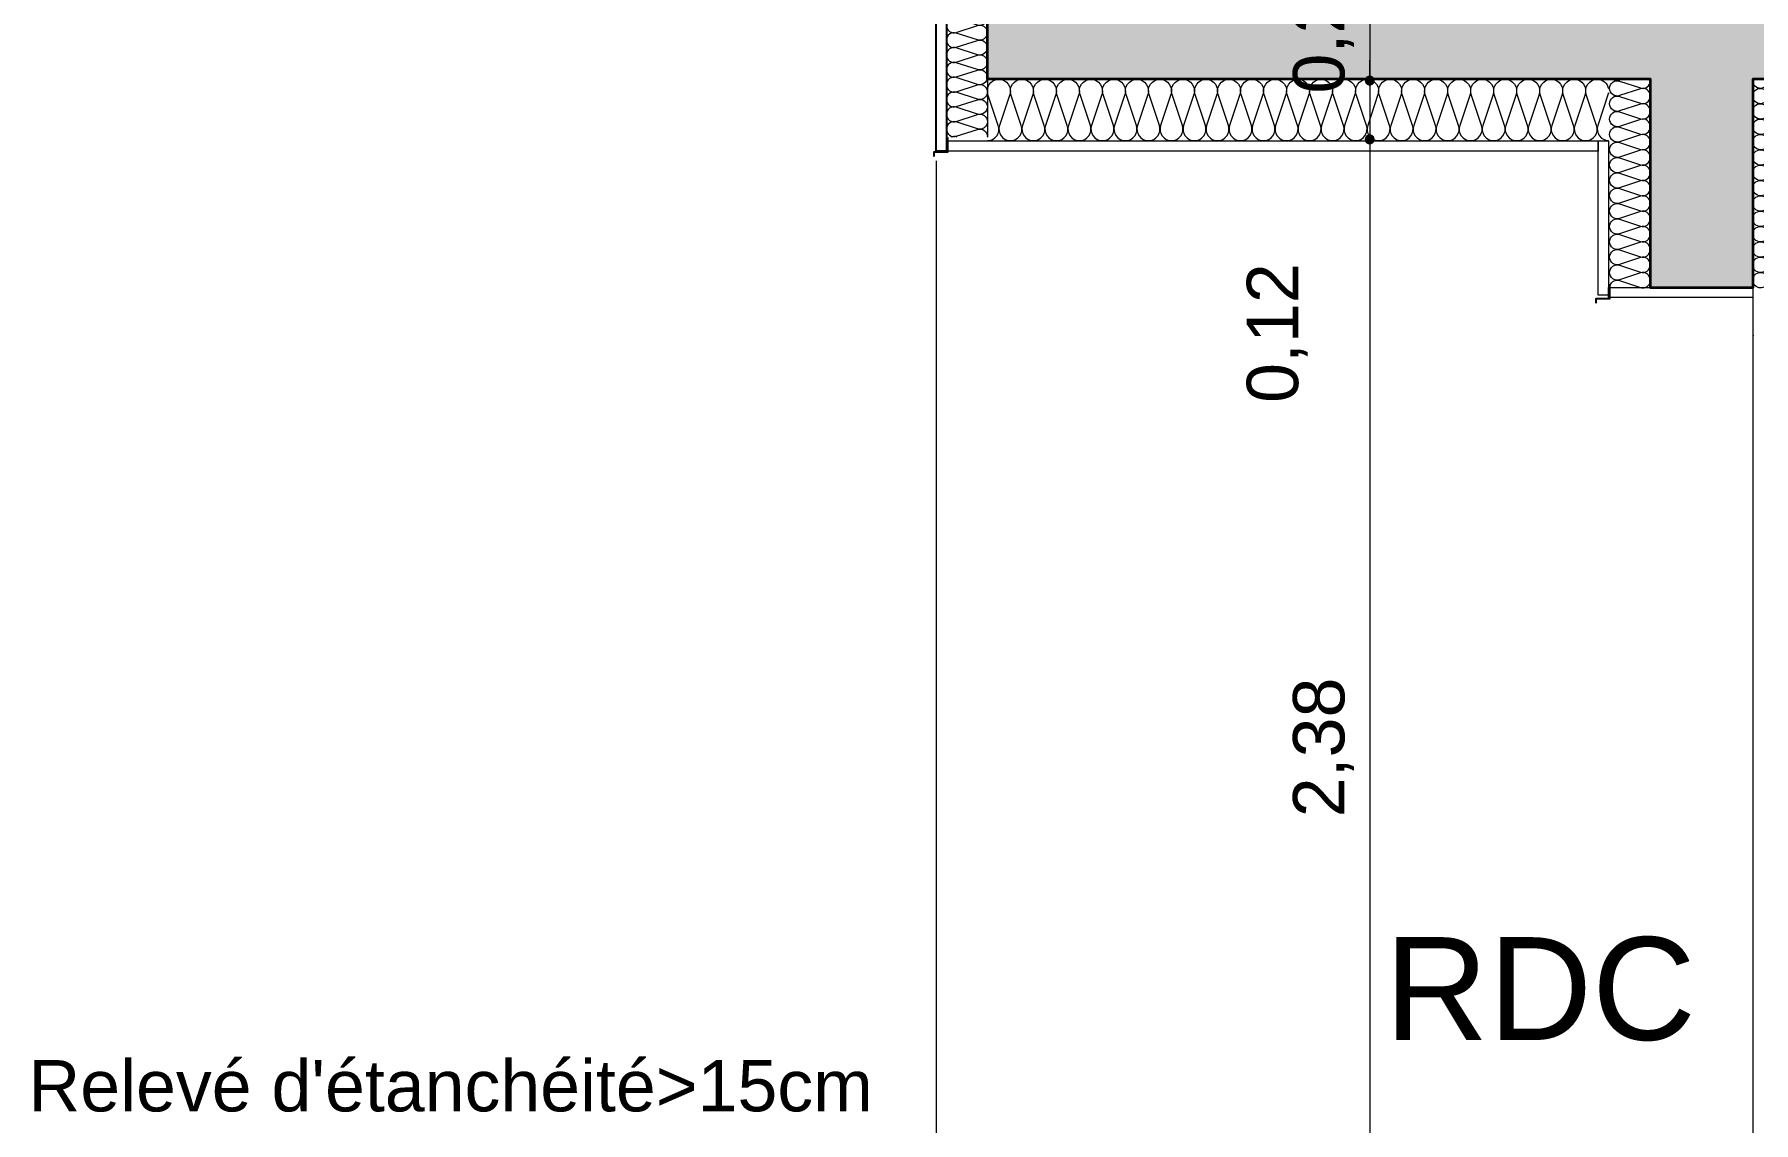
# Model space of a CAD drawing. Header units: metres. Extents: x 1838950 to 1842843, y 5171318 to 5174224.
# Drawn here: x 1841200.432 to 1841203.794, y 5171397.472 to 5171399.6 of the extents above; entities that cross this region are included whole.
import ezdxf

# ---------------------------------------------------------------- set-up
doc = ezdxf.new("R2010")
doc.units = ezdxf.units.M
doc.header["$LTSCALE"] = 0.0254
doc.header["$PDMODE"] = 1
doc.header["$PDSIZE"] = -2
doc.layers.get('0').update_dxf_attribs({"lineweight": 18})
doc.layers.get('DEFPOINTS').update_dxf_attribs({"lineweight": 18})
doc.layers.add('00 CHAZAL Coupe A.5', color=7, linetype='Continuous', lineweight=18)
doc.layers.add('00 CHAZAL INVISIBLE ARCHI', color=7, linetype='Continuous', lineweight=5)
doc.styles.add('Arial', font='arial.ttf')
doc.dimstyles.new('IS', dxfattribs={"dimtxt": 302.065972, "dimasz": 9.92187e-05, "dimexe": 2e-07, "dimexo": 1e-06, "dimgap": 3e-07, "dimtad": 1, "dimzin": 3, "dimtxsty": 'Arial', "dimblk": 'DOT', "dimblk1": 'DOT', "dimblk2": 'DOT', "dimcen": 0, "dimdle": 1e-06, "dimazin": 0, "dimtfac": 1, "dimtix": 1, "dimtmove": 0, "dimatfit": 0, "dimldrblk": 'DOT', "dimfxl": 1e-06, "dimfxlon": 1, "dimfrac": 2, "dimtolj": 1, "dimtzin": 3, "dimarcsym": 0})

# ---------------------------------------------------------------- blocks, each defined once
blk = doc.blocks.new('Groupe-1785-1')
at = {"layer": '00 CHAZAL Coupe A.5', "color": 7, "linetype": 'Continuous', "lineweight": 13}
for p, q in [((1841202.2153, 5171400.749), (1841202.2153, 5171399.399)), ((1841202.2953, 5171400.749), (1841202.2953, 5171399.399))]:
    blk.add_line(p, q, dxfattribs=at)
at = {"layer": '00 CHAZAL Coupe A.5', "color": 7, "linetype": 'Continuous', "lineweight": 13, "flags": 128}
for points in [[(1841202.2153, 5171400.749, 0.508473), (1841202.2344, 5171400.735), (1841202.2756, 5171400.7482), (1841202.2756, 5171400.7482, -0.07786), (1841202.2802, 5171400.749), (1841202.2803, 5171400.749)], [(1841202.2803, 5171400.749), (1841202.2808, 5171400.749, -0.414214), (1841202.2953, 5171400.7345, -0.508473), (1841202.2762, 5171400.7205), (1841202.2344, 5171400.7339, 0.508473), (1841202.2153, 5171400.72, 0.508473), (1841202.2344, 5171400.706), (1841202.2762, 5171400.7194, -0.508473), (1841202.2953, 5171400.7055, -0.508473), (1841202.2762, 5171400.6915), (1841202.2344, 5171400.7049, 0.508473), (1841202.2153, 5171400.691, 0.508473), (1841202.2344, 5171400.677), (1841202.2762, 5171400.6904, -0.508473), (1841202.2953, 5171400.6765, -0.508473), (1841202.2762, 5171400.6625), (1841202.2344, 5171400.6759, 0.508473), (1841202.2153, 5171400.6619, 0.508473), (1841202.2344, 5171400.648), (1841202.2762, 5171400.6614, -0.508473), (1841202.2953, 5171400.6474, -0.508473), (1841202.2762, 5171400.6335), (1841202.2344, 5171400.6469, 0.508473), (1841202.2153, 5171400.6329, 0.508473), (1841202.2344, 5171400.619), (1841202.2762, 5171400.6324, -0.508473), (1841202.2953, 5171400.6184, -0.508473), (1841202.2762, 5171400.6045), (1841202.2344, 5171400.6179, 0.508473), (1841202.2153, 5171400.6039, 0.508473), (1841202.2344, 5171400.59), (1841202.2762, 5171400.6034, -0.508473), (1841202.2953, 5171400.5894, -0.508473), (1841202.2762, 5171400.5755), (1841202.2344, 5171400.5889, 0.508473), (1841202.2153, 5171400.5749, 0.508473), (1841202.2344, 5171400.561), (1841202.2762, 5171400.5744, -0.508473), (1841202.2953, 5171400.5604, -0.508473), (1841202.2762, 5171400.5465), (1841202.2344, 5171400.5599, 0.508473), (1841202.2153, 5171400.5459, 0.508473), (1841202.2344, 5171400.532), (1841202.2762, 5171400.5454, -0.508473), (1841202.2953, 5171400.5314, -0.508473), (1841202.2762, 5171400.5175), (1841202.2344, 5171400.5309, 0.508473), (1841202.2153, 5171400.5169, 0.508473), (1841202.2344, 5171400.503), (1841202.2762, 5171400.5164, -0.508473), (1841202.2953, 5171400.5024, -0.508473), (1841202.2762, 5171400.4885), (1841202.2344, 5171400.5019, 0.508473), (1841202.2153, 5171400.4879, 0.508473), (1841202.2344, 5171400.474), (1841202.2762, 5171400.4874, -0.508473), (1841202.2953, 5171400.4734, -0.508473), (1841202.2762, 5171400.4595), (1841202.2344, 5171400.4729, 0.508473), (1841202.2153, 5171400.4589, 0.508473), (1841202.2344, 5171400.445), (1841202.2762, 5171400.4584, -0.508473), (1841202.2953, 5171400.4444, -0.508473), (1841202.2762, 5171400.4305), (1841202.2344, 5171400.4439, 0.508473), (1841202.2153, 5171400.4299, 0.508473), (1841202.2344, 5171400.416), (1841202.2762, 5171400.4294, -0.508473), (1841202.2953, 5171400.4154, -0.508473), (1841202.2762, 5171400.4015), (1841202.2553, 5171400.4082)], [(1841202.2553, 5171400.4082), (1841202.2344, 5171400.4149, 0.508473), (1841202.2153, 5171400.4009, 0.508473), (1841202.2344, 5171400.387), (1841202.2762, 5171400.4004, -0.508473), (1841202.2953, 5171400.3864, -0.508473), (1841202.2762, 5171400.3725), (1841202.2344, 5171400.3859, 0.508473), (1841202.2153, 5171400.3719, 0.508473), (1841202.2344, 5171400.358), (1841202.2762, 5171400.3714, -0.508473), (1841202.2953, 5171400.3574, -0.508473), (1841202.2762, 5171400.3434), (1841202.2344, 5171400.3569, 0.508473), (1841202.2153, 5171400.3429, 0.508473), (1841202.2344, 5171400.3289), (1841202.2762, 5171400.3424, -0.508473), (1841202.2953, 5171400.3284, -0.508473), (1841202.2762, 5171400.3144), (1841202.2344, 5171400.3278, 0.508473), (1841202.2153, 5171400.3139, 0.508473), (1841202.2344, 5171400.2999), (1841202.2762, 5171400.3133, -0.508473), (1841202.2953, 5171400.2994, -0.508473), (1841202.2762, 5171400.2854), (1841202.2344, 5171400.2988, 0.508473), (1841202.2153, 5171400.2849, 0.508473), (1841202.2344, 5171400.2709), (1841202.2762, 5171400.2843, -0.508473), (1841202.2953, 5171400.2704, -0.508473), (1841202.2762, 5171400.2564), (1841202.2344, 5171400.2698, 0.508473), (1841202.2153, 5171400.2559, 0.508473), (1841202.2344, 5171400.2419), (1841202.2762, 5171400.2553, -0.508473), (1841202.2953, 5171400.2414, -0.508473), (1841202.2762, 5171400.2274), (1841202.2344, 5171400.2408, 0.508473), (1841202.2153, 5171400.2269, 0.508473), (1841202.2344, 5171400.2129), (1841202.2762, 5171400.2263, -0.508473), (1841202.2953, 5171400.2124, -0.508473), (1841202.2762, 5171400.1984), (1841202.2344, 5171400.2118, 0.508473), (1841202.2153, 5171400.1979, 0.508473), (1841202.2344, 5171400.1839), (1841202.2762, 5171400.1973, -0.508473), (1841202.2953, 5171400.1834, -0.508473), (1841202.2762, 5171400.1694), (1841202.2344, 5171400.1828, 0.508473), (1841202.2153, 5171400.1689, 0.508473), (1841202.2344, 5171400.1549), (1841202.2762, 5171400.1683, -0.508473), (1841202.2953, 5171400.1544, -0.508473), (1841202.2762, 5171400.1404), (1841202.2344, 5171400.1538, 0.508473), (1841202.2153, 5171400.1399, 0.508473), (1841202.2344, 5171400.1259), (1841202.2762, 5171400.1393, -0.508473), (1841202.2953, 5171400.1254, -0.508473), (1841202.2762, 5171400.1114), (1841202.2344, 5171400.1248, 0.508473), (1841202.2153, 5171400.1109, 0.508473), (1841202.2344, 5171400.0969), (1841202.2762, 5171400.1103, -0.508473), (1841202.2953, 5171400.0964, -0.508473), (1841202.2762, 5171400.0824), (1841202.2344, 5171400.0958, 0.508473), (1841202.2153, 5171400.0819, 0.508473), (1841202.2344, 5171400.0679), (1841202.2762, 5171400.0813, -0.508473), (1841202.2953, 5171400.0674)], [(1841202.2953, 5171400.0674, -0.508473), (1841202.2762, 5171400.0534), (1841202.2344, 5171400.0668, 0.508473), (1841202.2153, 5171400.0529, 0.508473), (1841202.2344, 5171400.0389), (1841202.2762, 5171400.0523, -0.508473), (1841202.2953, 5171400.0384, -0.508473), (1841202.2762, 5171400.0244), (1841202.2344, 5171400.0378, 0.508473), (1841202.2153, 5171400.0238, 0.508473), (1841202.2344, 5171400.0099), (1841202.2762, 5171400.0233, -0.508473), (1841202.2953, 5171400.0093, -0.508473), (1841202.2762, 5171399.9954), (1841202.2344, 5171400.0088, 0.508473), (1841202.2153, 5171399.9948, 0.508473), (1841202.2344, 5171399.9809), (1841202.2762, 5171399.9943, -0.508473), (1841202.2953, 5171399.9803, -0.508473), (1841202.2762, 5171399.9664), (1841202.2344, 5171399.9798, 0.508473), (1841202.2153, 5171399.9658, 0.508473), (1841202.2344, 5171399.9519), (1841202.2762, 5171399.9653, -0.508473), (1841202.2953, 5171399.9513, -0.508473), (1841202.2762, 5171399.9374), (1841202.2344, 5171399.9508, 0.508473), (1841202.2153, 5171399.9368, 0.508473), (1841202.2344, 5171399.9229), (1841202.2762, 5171399.9363, -0.508473), (1841202.2953, 5171399.9223, -0.508473), (1841202.2762, 5171399.9084), (1841202.2344, 5171399.9218, 0.508473), (1841202.2153, 5171399.9078, 0.508473), (1841202.2344, 5171399.8939), (1841202.2762, 5171399.9073, -0.508473), (1841202.2953, 5171399.8933, -0.508473), (1841202.2762, 5171399.8794), (1841202.2344, 5171399.8928, 0.508473), (1841202.2153, 5171399.8788, 0.508473), (1841202.2344, 5171399.8649), (1841202.2762, 5171399.8783, -0.508473), (1841202.2953, 5171399.8643, -0.508473), (1841202.2762, 5171399.8504), (1841202.2344, 5171399.8638, 0.508473), (1841202.2153, 5171399.8498, 0.508473), (1841202.2344, 5171399.8359), (1841202.2762, 5171399.8493, -0.508473), (1841202.2953, 5171399.8353, -0.508473), (1841202.2762, 5171399.8214), (1841202.2344, 5171399.8348, 0.508473), (1841202.2153, 5171399.8208, 0.508473), (1841202.2344, 5171399.8069), (1841202.2762, 5171399.8203, -0.508473), (1841202.2953, 5171399.8063, -0.508473), (1841202.2762, 5171399.7924), (1841202.2344, 5171399.8058, 0.508473), (1841202.2153, 5171399.7918, 0.508473), (1841202.2344, 5171399.7779), (1841202.2762, 5171399.7913, -0.508473), (1841202.2953, 5171399.7773, -0.508473), (1841202.2762, 5171399.7634), (1841202.2344, 5171399.7768, 0.508473), (1841202.2153, 5171399.7628, 0.508473), (1841202.2344, 5171399.7489), (1841202.2762, 5171399.7623, -0.508473), (1841202.2953, 5171399.7483, -0.508473), (1841202.2762, 5171399.7344), (1841202.2344, 5171399.7478, 0.508473), (1841202.2153, 5171399.7338, 0.508473), (1841202.2344, 5171399.7199), (1841202.2553, 5171399.7266)], [(1841202.2553, 5171399.7266), (1841202.2762, 5171399.7333, -0.508473), (1841202.2953, 5171399.7193, -0.508473), (1841202.2762, 5171399.7053), (1841202.2344, 5171399.7188, 0.508473), (1841202.2153, 5171399.7048, 0.508473), (1841202.2344, 5171399.6908), (1841202.2762, 5171399.7043, -0.508473), (1841202.2953, 5171399.6903, -0.508473), (1841202.2762, 5171399.6763), (1841202.2344, 5171399.6897, 0.508473), (1841202.2153, 5171399.6758, 0.508473), (1841202.2344, 5171399.6618), (1841202.2762, 5171399.6752, -0.508473), (1841202.2953, 5171399.6613, -0.508473), (1841202.2762, 5171399.6473), (1841202.2344, 5171399.6607, 0.508473), (1841202.2153, 5171399.6468, 0.508473), (1841202.2344, 5171399.6328), (1841202.2762, 5171399.6462, -0.508473), (1841202.2953, 5171399.6323, -0.508473), (1841202.2762, 5171399.6183), (1841202.2344, 5171399.6317, 0.508473), (1841202.2153, 5171399.6178, 0.508473), (1841202.2344, 5171399.6038), (1841202.2762, 5171399.6172, -0.508473), (1841202.2953, 5171399.6033, -0.508473), (1841202.2762, 5171399.5893), (1841202.2344, 5171399.6027, 0.508473), (1841202.2153, 5171399.5888, 0.508473), (1841202.2344, 5171399.5748), (1841202.2762, 5171399.5882, -0.508473), (1841202.2953, 5171399.5743, -0.508473), (1841202.2762, 5171399.5603), (1841202.2344, 5171399.5737, 0.508473), (1841202.2153, 5171399.5598, 0.508473), (1841202.2344, 5171399.5458), (1841202.2762, 5171399.5592, -0.508473), (1841202.2953, 5171399.5453, -0.508473), (1841202.2762, 5171399.5313), (1841202.2344, 5171399.5447, 0.508473), (1841202.2153, 5171399.5308, 0.508473), (1841202.2344, 5171399.5168), (1841202.2762, 5171399.5302, -0.508473), (1841202.2953, 5171399.5163, -0.508473), (1841202.2762, 5171399.5023), (1841202.2344, 5171399.5157, 0.508473), (1841202.2153, 5171399.5018, 0.508473), (1841202.2344, 5171399.4878), (1841202.2762, 5171399.5012, -0.508473), (1841202.2953, 5171399.4873, -0.508473), (1841202.2762, 5171399.4733), (1841202.2344, 5171399.4867, 0.508473), (1841202.2153, 5171399.4728, 0.508473), (1841202.2344, 5171399.4588), (1841202.2762, 5171399.4722, -0.508473), (1841202.2953, 5171399.4583, -0.508473), (1841202.2762, 5171399.4443), (1841202.2344, 5171399.4577, 0.508473), (1841202.2153, 5171399.4438, 0.508473), (1841202.2344, 5171399.4298), (1841202.2762, 5171399.4432, -0.508473), (1841202.2953, 5171399.4293, -0.508473), (1841202.2762, 5171399.4153), (1841202.2344, 5171399.4287, 0.508473), (1841202.2153, 5171399.4148, 0.508473), (1841202.2344, 5171399.4008), (1841202.2762, 5171399.4142, -0.508473), (1841202.2953, 5171399.4003, -0.021827), (1841202.2952, 5171399.399)], [(1841202.2365, 5171399.399), (1841202.235, 5171399.3995), (1841202.2349, 5171399.3996, 0.179933), (1841202.2244, 5171399.3991), (1841202.2243, 5171399.399)]]:
    blk.add_lwpolyline(points, format="xyb", dxfattribs=at)
blk = doc.blocks.new('Groupe-1881-1')
at = {"layer": '00 CHAZAL Coupe A.5', "color": 7, "linetype": 'Continuous', "lineweight": 5}
for p, q in [((1841203.7922, 5171399.1044), (1841203.7922, 5171399.1103)), ((1841203.7922, 5171399.1054), (1841203.7922, 5171397.0366))]:
    blk.add_line(p, q, dxfattribs=at)
at = {"layer": '00 CHAZAL Coupe A.5', "color": 7, "linetype": 'Continuous', "lineweight": 5, "flags": 128}
blk.add_lwpolyline([(1841203.7949, 5171399.1054), (1841203.7932, 5171399.1054), (1841203.7932, 5171399.1054), (1841203.7931, 5171399.1054), (1841203.7931, 5171399.1054), (1841203.793, 5171399.1054), (1841203.793, 5171399.1054), (1841203.793, 5171399.1054), (1841203.7929, 5171399.1054), (1841203.7929, 5171399.1054), (1841203.7928, 5171399.1054), (1841203.7928, 5171399.1053), (1841203.7927, 5171399.1053), (1841203.7927, 5171399.1053), (1841203.7926, 5171399.1053), (1841203.7926, 5171399.1052), (1841203.7926, 5171399.1052), (1841203.7925, 5171399.1052), (1841203.7925, 5171399.1051), (1841203.7925, 5171399.1051), (1841203.7924, 5171399.105), (1841203.7924, 5171399.105), (1841203.7924, 5171399.105), (1841203.7924, 5171399.1049), (1841203.7923, 5171399.1049), (1841203.7923, 5171399.1048), (1841203.7923, 5171399.1048), (1841203.7923, 5171399.1047), (1841203.7923, 5171399.1047), (1841203.7923, 5171399.1046), (1841203.7923, 5171399.1046), (1841203.7922, 5171399.1045), (1841203.7922, 5171399.1045), (1841203.7922, 5171399.1044), (1841203.7922, 5171399.0954), (1841203.7922, 5171399.0123), (1841203.7922, 5171399.0123), (1841203.7922, 5171399.0122), (1841203.7923, 5171399.0121), (1841203.7923, 5171399.012), (1841203.7923, 5171399.0119), (1841203.7923, 5171399.0118), (1841203.7923, 5171399.0118), (1841203.7923, 5171399.0117), (1841203.7924, 5171399.0116), (1841203.7924, 5171399.0115), (1841203.7924, 5171399.0115), (1841203.7925, 5171399.0114), (1841203.7925, 5171399.0113), (1841203.7926, 5171399.0112), (1841203.7926, 5171399.0112), (1841203.7927, 5171399.0111), (1841203.7927, 5171399.0111), (1841203.7928, 5171399.011), (1841203.7928, 5171399.0109), (1841203.7929, 5171399.0109), (1841203.7929, 5171399.0108), (1841203.793, 5171399.0108), (1841203.7931, 5171399.0107), (1841203.7931, 5171399.0107), (1841203.7932, 5171399.0106), (1841203.7933, 5171399.0106), (1841203.7933, 5171399.0105), (1841203.7934, 5171399.0105), (1841203.7935, 5171399.0105), (1841203.7936, 5171399.0105), (1841203.7936, 5171399.0104)], dxfattribs=at)
blk = doc.blocks.new('Groupe-1884-1')
at = {"layer": '00 CHAZAL Coupe A.5', "color": 7, "linetype": 'Continuous', "lineweight": 13, "flags": 128}
for points in [[(1841203.8069, 5171399.1044, -0.414214), (1841203.7919, 5171399.1194, -0.511611), (1841203.8116, 5171399.1336), (1841203.8522, 5171399.1202, 0.511611), (1841203.8719, 5171399.1344, 0.511611), (1841203.8522, 5171399.1486), (1841203.8116, 5171399.1352, -0.511611), (1841203.7919, 5171399.1494, -0.511611), (1841203.8116, 5171399.1636), (1841203.8522, 5171399.1502, 0.511611), (1841203.8719, 5171399.1644, 0.511611), (1841203.8522, 5171399.1786), (1841203.8116, 5171399.1652, -0.511611), (1841203.7919, 5171399.1794, -0.511611), (1841203.8116, 5171399.1936), (1841203.8522, 5171399.1802, 0.511611), (1841203.8719, 5171399.1944, 0.511611), (1841203.8522, 5171399.2086), (1841203.8116, 5171399.1952, -0.511611), (1841203.7919, 5171399.2094, -0.511611), (1841203.8116, 5171399.2236), (1841203.8522, 5171399.2102, 0.511611), (1841203.8719, 5171399.2244, 0.511611), (1841203.8522, 5171399.2386), (1841203.8116, 5171399.2252, -0.511611), (1841203.7919, 5171399.2394, -0.511611), (1841203.8116, 5171399.2536), (1841203.8522, 5171399.2402, 0.511611), (1841203.8719, 5171399.2544, 0.511611), (1841203.8522, 5171399.2686), (1841203.8116, 5171399.2552, -0.511611), (1841203.7919, 5171399.2694, -0.511611), (1841203.8116, 5171399.2836), (1841203.8522, 5171399.2702, 0.511611), (1841203.8719, 5171399.2844, 0.511611), (1841203.8522, 5171399.2986), (1841203.8116, 5171399.2852, -0.511611), (1841203.7919, 5171399.2994, -0.511611), (1841203.8116, 5171399.3136), (1841203.8522, 5171399.3002, 0.511611), (1841203.8719, 5171399.3144, 0.511611), (1841203.8522, 5171399.3286), (1841203.8116, 5171399.3152, -0.511611), (1841203.7919, 5171399.3294, -0.511611), (1841203.8116, 5171399.3436), (1841203.8522, 5171399.3302, 0.511611), (1841203.8719, 5171399.3444, 0.511611), (1841203.8522, 5171399.3586), (1841203.8116, 5171399.3452, -0.511611), (1841203.7919, 5171399.3594, -0.511611), (1841203.8116, 5171399.3736), (1841203.8522, 5171399.3602, 0.511611), (1841203.8719, 5171399.3744, 0.511611), (1841203.8522, 5171399.3886), (1841203.8116, 5171399.3752, -0.511611), (1841203.7919, 5171399.3894, -0.511611), (1841203.8116, 5171399.4036), (1841203.8522, 5171399.3902, 0.511611), (1841203.8719, 5171399.4044, 0.511611), (1841203.8522, 5171399.4186), (1841203.8116, 5171399.4052, -0.511611), (1841203.7919, 5171399.4194, -0.511611), (1841203.8116, 5171399.4336), (1841203.8522, 5171399.4202, 0.511611), (1841203.8719, 5171399.4344, 0.511611), (1841203.8522, 5171399.4486), (1841203.8116, 5171399.4352, -0.511611), (1841203.7919, 5171399.4494, -0.511611), (1841203.8116, 5171399.4636), (1841203.8522, 5171399.4502, 0.511611), (1841203.8719, 5171399.4644, 0.511611), (1841203.8522, 5171399.4786), (1841203.8116, 5171399.4652, -0.511611), (1841203.7919, 5171399.4794, -0.511611), (1841203.8116, 5171399.4936), (1841203.8522, 5171399.4802, 0.511611), (1841203.8719, 5171399.4944, 0.511611), (1841203.8522, 5171399.5086), (1841203.8116, 5171399.4952, -0.511611), (1841203.7919, 5171399.5094, -0.046559), (1841203.7921, 5171399.5122)], [(1841203.8461, 5171399.5122), (1841203.8522, 5171399.5102, 0.239131), (1841203.8656, 5171399.5122)], [(1841203.8719, 5171399.1044, 0.511611), (1841203.8522, 5171399.1186), (1841203.8116, 5171399.1052, -0.080366), (1841203.8069, 5171399.1044)]]:
    blk.add_lwpolyline(points, format="xyb", dxfattribs=at)
blk = doc.blocks.new('Groupe-1885-1')
at = {"layer": '00 CHAZAL Coupe A.5', "color": 7, "linetype": 'Continuous', "lineweight": 13, "flags": 128}
for points in [[(1841203.5769, 5171399.1044, 0.414214), (1841203.5919, 5171399.1194, 0.511611), (1841203.5722, 5171399.1336), (1841203.5316, 5171399.1202, -0.511611), (1841203.5119, 5171399.1344, -0.511611), (1841203.5316, 5171399.1486), (1841203.5722, 5171399.1352, 0.511611), (1841203.5919, 5171399.1494, 0.511611), (1841203.5722, 5171399.1636), (1841203.5316, 5171399.1502, -0.511611), (1841203.5119, 5171399.1644, -0.511611), (1841203.5316, 5171399.1786), (1841203.5722, 5171399.1652, 0.511611), (1841203.5919, 5171399.1794, 0.511611), (1841203.5722, 5171399.1936), (1841203.5316, 5171399.1802, -0.511611), (1841203.5119, 5171399.1944, -0.511611), (1841203.5316, 5171399.2086), (1841203.5722, 5171399.1952, 0.511611), (1841203.5919, 5171399.2094, 0.511611), (1841203.5722, 5171399.2236), (1841203.5316, 5171399.2102, -0.511611), (1841203.5119, 5171399.2244, -0.511611), (1841203.5316, 5171399.2386), (1841203.5722, 5171399.2252, 0.511611), (1841203.5919, 5171399.2394, 0.511611), (1841203.5722, 5171399.2536), (1841203.5316, 5171399.2402, -0.511611), (1841203.5119, 5171399.2544, -0.511611), (1841203.5316, 5171399.2686), (1841203.5722, 5171399.2552, 0.511611), (1841203.5919, 5171399.2694, 0.511611), (1841203.5722, 5171399.2836), (1841203.5316, 5171399.2702, -0.511611), (1841203.5119, 5171399.2844, -0.511611), (1841203.5316, 5171399.2986), (1841203.5722, 5171399.2852, 0.511611), (1841203.5919, 5171399.2994, 0.511611), (1841203.5722, 5171399.3136), (1841203.5316, 5171399.3002, -0.511611), (1841203.5119, 5171399.3144, -0.511611), (1841203.5316, 5171399.3286), (1841203.5722, 5171399.3152, 0.511611), (1841203.5919, 5171399.3294, 0.511611), (1841203.5722, 5171399.3436), (1841203.5316, 5171399.3302, -0.511611), (1841203.5119, 5171399.3444, -0.511611), (1841203.5316, 5171399.3586), (1841203.5722, 5171399.3452, 0.511611), (1841203.5919, 5171399.3594, 0.511611), (1841203.5722, 5171399.3736), (1841203.5316, 5171399.3602, -0.511611), (1841203.5119, 5171399.3744, -0.511611), (1841203.5316, 5171399.3886), (1841203.5722, 5171399.3752, 0.511611), (1841203.5919, 5171399.3894, 0.511611), (1841203.5722, 5171399.4036), (1841203.5316, 5171399.3902, -0.511611), (1841203.5119, 5171399.4044, -0.511611), (1841203.5316, 5171399.4186), (1841203.5722, 5171399.4052, 0.511611), (1841203.5919, 5171399.4194, 0.511611), (1841203.5722, 5171399.4336), (1841203.5316, 5171399.4202, -0.511611), (1841203.5119, 5171399.4344, -0.511611), (1841203.5316, 5171399.4486), (1841203.5722, 5171399.4352, 0.511611), (1841203.5919, 5171399.4494, 0.511611), (1841203.5722, 5171399.4636), (1841203.5316, 5171399.4502, -0.511611), (1841203.5119, 5171399.4644, -0.511611), (1841203.5316, 5171399.4786), (1841203.5722, 5171399.4652, 0.511611), (1841203.5919, 5171399.4794, 0.511611), (1841203.5722, 5171399.4936), (1841203.5316, 5171399.4802, -0.511611), (1841203.5119, 5171399.4944, -0.511611), (1841203.5316, 5171399.5086), (1841203.5722, 5171399.4952, 0.511611), (1841203.5919, 5171399.5094, 0.046559), (1841203.5916, 5171399.5122)], [(1841203.5377, 5171399.5122), (1841203.5316, 5171399.5102, -0.239131), (1841203.5182, 5171399.5122)], [(1841203.5119, 5171399.1044, -0.511611), (1841203.5316, 5171399.1186), (1841203.5722, 5171399.1052, 0.080366), (1841203.5769, 5171399.1044)]]:
    blk.add_lwpolyline(points, format="xyb", dxfattribs=at)
blk = doc.blocks.new('Groupe-1886-1')
at = {"layer": '00 CHAZAL Coupe A.5', "color": 7, "linetype": 'Continuous', "lineweight": 13, "flags": 128}
for points in [[(1841202.2953, 5171399.4897, -0.414214), (1841202.3178, 5171399.5122, -0.511611), (1841202.3391, 5171399.4826), (1841202.3189, 5171399.4218, 0.511611), (1841202.3403, 5171399.3922, 0.511611), (1841202.3616, 5171399.4218), (1841202.3414, 5171399.4826, -0.511611), (1841202.3628, 5171399.5122, -0.511611), (1841202.3841, 5171399.4826), (1841202.3639, 5171399.4218, 0.511611), (1841202.3853, 5171399.3922, 0.511611), (1841202.4066, 5171399.4218), (1841202.3864, 5171399.4826, -0.511611), (1841202.4078, 5171399.5122, -0.511611), (1841202.4291, 5171399.4826), (1841202.4089, 5171399.4218, 0.511611), (1841202.4303, 5171399.3922, 0.511611), (1841202.4516, 5171399.4218), (1841202.4314, 5171399.4826, -0.511611), (1841202.4528, 5171399.5122, -0.511611), (1841202.4741, 5171399.4826), (1841202.4539, 5171399.4218, 0.511611), (1841202.4753, 5171399.3922, 0.511611), (1841202.4966, 5171399.4218), (1841202.4764, 5171399.4826, -0.511611), (1841202.4978, 5171399.5122, -0.511611), (1841202.5191, 5171399.4826), (1841202.4989, 5171399.4218, 0.511611), (1841202.5203, 5171399.3922, 0.511611), (1841202.5416, 5171399.4218), (1841202.5214, 5171399.4826, -0.511611), (1841202.5428, 5171399.5122, -0.511611), (1841202.5641, 5171399.4826), (1841202.5439, 5171399.4218, 0.511611), (1841202.5653, 5171399.3922, 0.511611), (1841202.5866, 5171399.4218), (1841202.5664, 5171399.4826, -0.511611), (1841202.5878, 5171399.5122, -0.511611), (1841202.6091, 5171399.4826), (1841202.5889, 5171399.4218, 0.511611), (1841202.6103, 5171399.3922, 0.511611), (1841202.6316, 5171399.4218), (1841202.6114, 5171399.4826, -0.511611), (1841202.6328, 5171399.5122, -0.511611), (1841202.6541, 5171399.4826), (1841202.6339, 5171399.4218, 0.511611), (1841202.6553, 5171399.3922, 0.511611), (1841202.6766, 5171399.4218), (1841202.6564, 5171399.4826, -0.511611), (1841202.6778, 5171399.5122, -0.511611), (1841202.6991, 5171399.4826), (1841202.6789, 5171399.4218, 0.511611), (1841202.7003, 5171399.3922, 0.511611), (1841202.7216, 5171399.4218), (1841202.7014, 5171399.4826, -0.511611), (1841202.7228, 5171399.5122, -0.511611), (1841202.7441, 5171399.4826), (1841202.7239, 5171399.4218, 0.511611), (1841202.7453, 5171399.3922, 0.511611), (1841202.7666, 5171399.4218), (1841202.7464, 5171399.4826, -0.511611), (1841202.7678, 5171399.5122, -0.511611), (1841202.7891, 5171399.4826), (1841202.7689, 5171399.4218, 0.511611), (1841202.7903, 5171399.3922, 0.511611), (1841202.8116, 5171399.4218), (1841202.7914, 5171399.4826, -0.511611), (1841202.8128, 5171399.5122, -0.511611), (1841202.8341, 5171399.4826), (1841202.8139, 5171399.4218, 0.511611), (1841202.8353, 5171399.3922, 0.511611), (1841202.8566, 5171399.4218), (1841202.8364, 5171399.4826, -0.511611), (1841202.8578, 5171399.5122, -0.511611), (1841202.8791, 5171399.4826), (1841202.8589, 5171399.4218, 0.511611), (1841202.8803, 5171399.3922, 0.511611), (1841202.9016, 5171399.4218), (1841202.8814, 5171399.4826, -0.511611), (1841202.9028, 5171399.5122)], [(1841202.9028, 5171399.5122, -0.511611), (1841202.9241, 5171399.4826), (1841202.9039, 5171399.4218, 0.511611), (1841202.9253, 5171399.3922, 0.511611), (1841202.9466, 5171399.4218), (1841202.9264, 5171399.4826, -0.511611), (1841202.9478, 5171399.5122, -0.511611), (1841202.9691, 5171399.4826), (1841202.9489, 5171399.4218, 0.511611), (1841202.9703, 5171399.3922, 0.511611), (1841202.9916, 5171399.4218), (1841202.9714, 5171399.4826, -0.511611), (1841202.9928, 5171399.5122, -0.511611), (1841203.0141, 5171399.4826), (1841202.9939, 5171399.4218, 0.511611), (1841203.0153, 5171399.3922, 0.511611), (1841203.0366, 5171399.4218), (1841203.0164, 5171399.4826, -0.511611), (1841203.0378, 5171399.5122, -0.511611), (1841203.0591, 5171399.4826), (1841203.0389, 5171399.4218, 0.511611), (1841203.0603, 5171399.3922, 0.511611), (1841203.0816, 5171399.4218), (1841203.0614, 5171399.4826, -0.511611), (1841203.0828, 5171399.5122, -0.511611), (1841203.1041, 5171399.4826), (1841203.0839, 5171399.4218, 0.511611), (1841203.1053, 5171399.3922, 0.511611), (1841203.1266, 5171399.4218), (1841203.1064, 5171399.4826, -0.511611), (1841203.1278, 5171399.5122, -0.511611), (1841203.1491, 5171399.4826), (1841203.1289, 5171399.4218, 0.511611), (1841203.1503, 5171399.3922, 0.511611), (1841203.1716, 5171399.4218), (1841203.1514, 5171399.4826, -0.511611), (1841203.1728, 5171399.5122, -0.511611), (1841203.1941, 5171399.4826), (1841203.1739, 5171399.4218, 0.511611), (1841203.1953, 5171399.3922, 0.511611), (1841203.2166, 5171399.4218), (1841203.1964, 5171399.4826, -0.511611), (1841203.2178, 5171399.5122, -0.511611), (1841203.2391, 5171399.4826), (1841203.2189, 5171399.4218, 0.511611), (1841203.2403, 5171399.3922, 0.511611), (1841203.2616, 5171399.4218), (1841203.2414, 5171399.4826, -0.511611), (1841203.2628, 5171399.5122, -0.511611), (1841203.2841, 5171399.4826), (1841203.2639, 5171399.4218, 0.511611), (1841203.2853, 5171399.3922, 0.511611), (1841203.3066, 5171399.4218), (1841203.2864, 5171399.4826, -0.511611), (1841203.3078, 5171399.5122, -0.511611), (1841203.3291, 5171399.4826), (1841203.3089, 5171399.4218, 0.511611), (1841203.3303, 5171399.3922, 0.511611), (1841203.3516, 5171399.4218), (1841203.3314, 5171399.4826, -0.511611), (1841203.3528, 5171399.5122, -0.511611), (1841203.3741, 5171399.4826), (1841203.3539, 5171399.4218, 0.511611), (1841203.3753, 5171399.3922, 0.511611), (1841203.3966, 5171399.4218), (1841203.3764, 5171399.4826, -0.511611), (1841203.3978, 5171399.5122, -0.511611), (1841203.4191, 5171399.4826), (1841203.3989, 5171399.4218, 0.511611), (1841203.4203, 5171399.3922, 0.511611), (1841203.4416, 5171399.4218), (1841203.4214, 5171399.4826, -0.511611), (1841203.4428, 5171399.5122, -0.511611), (1841203.4641, 5171399.4826), (1841203.4439, 5171399.4218, 0.511611), (1841203.4653, 5171399.3922, 0.511611), (1841203.4866, 5171399.4218), (1841203.4664, 5171399.4826, -0.511611), (1841203.4878, 5171399.5122, -0.359997), (1841203.5099, 5171399.4939)], [(1841202.2953, 5171399.3922, 0.511611), (1841202.3166, 5171399.4218), (1841202.2964, 5171399.4826, -0.080366), (1841202.2953, 5171399.4897)], [(1841203.5099, 5171399.4855, -0.03306), (1841203.5091, 5171399.4826), (1841203.4889, 5171399.4218, 0.506031), (1841203.5099, 5171399.3922)]]:
    blk.add_lwpolyline(points, format="xyb", dxfattribs=at)
blk = doc.blocks.new('_DOT')
at = {"color": 0, "linetype": 'ByBlock', "lineweight": -2}
blk.add_line((-0.5, 0), (-1, 0), dxfattribs=at)
at = {"color": 0, "linetype": 'ByBlock', "const_width": 0.5}
blk.add_lwpolyline([(-0.25, 0, 1), (0.25, 0, 1)], format="xyb", close=True, dxfattribs=at)
blk = doc.blocks.new('*D496')
at = {"layer": '00 CHAZAL Coupe A.5', "color": 0, "linetype": 'Continuous', "lineweight": -2, "transparency": 16777216}
for p, q in [((1841203.0429, 5171399.752), (1841203.0429, 5171399.7718)), ((1841203.0431, 5171399.7322), (1841203.0429, 5171399.7322)), ((1841203.0429, 5171399.7322), (1841203.0429, 5171399.5097)), ((1841203.0431, 5171399.5097), (1841203.0429, 5171399.5097)), ((1841203.0429, 5171399.4899), (1841203.0429, 5171399.47))]:
    blk.add_line(p, q, dxfattribs=at)
at = {"layer": 'DEFPOINTS', "color": 0, "transparency": 16777216}
for p in [(1841203.0929, 5171399.7322), (1841203.0429, 5171399.5097), (1841203.1175, 5171399.5097)]:
    blk.add_point(p, dxfattribs=at)
at = {"layer": '00 CHAZAL Coupe A.5', "color": 0, "lineweight": -2, "transparency": 16777216, "xscale": 0.01984375, "yscale": 0.01984375, "zscale": 0.01984375}
for p, rotation in [((1841203.0429, 5171399.7322), 270), ((1841203.0429, 5171399.5097), 90)]:
    blk.add_blockref('_DOT', p, dxfattribs=dict(at, rotation=rotation))
at = {"layer": '00 CHAZAL Coupe A.5', "color": 0, "lineweight": 5, "transparency": 16777216, "insert": (1841202.9525, 5171399.6209), "char_height": 0.10051, "attachment_point": 5, "rotation": 90, "style": 'Arial'}
blk.add_mtext('\\A1;0,22', dxfattribs=at)
blk = doc.blocks.new('*D497')
at = {"layer": '00 CHAZAL Coupe A.5', "color": 0, "linetype": 'Continuous', "lineweight": -2, "transparency": 16777216}
for p, q in [((1841203.0429, 5171399.5296), (1841203.0429, 5171399.5494)), ((1841203.0431, 5171399.5097), (1841203.0429, 5171399.5097)), ((1841203.0429, 5171399.5097), (1841203.0429, 5171399.3947)), ((1841203.0431, 5171399.3947), (1841203.0429, 5171399.3947)), ((1841203.0429, 5171399.3748), (1841203.0429, 5171399.355))]:
    blk.add_line(p, q, dxfattribs=at)
at = {"layer": 'DEFPOINTS', "color": 0, "transparency": 16777216}
for p in [(1841203.1175, 5171399.5097), (1841203.0429, 5171399.3947), (1841203.095, 5171399.3947)]:
    blk.add_point(p, dxfattribs=at)
at = {"layer": '00 CHAZAL Coupe A.5', "color": 0, "lineweight": -2, "transparency": 16777216, "xscale": 0.01984375, "yscale": 0.01984375, "zscale": 0.01984375}
for p, rotation in [((1841203.0429, 5171399.5097), 270), ((1841203.0429, 5171399.3947), 90)]:
    blk.add_blockref('_DOT', p, dxfattribs=dict(at, rotation=rotation))
at = {"layer": '00 CHAZAL Coupe A.5', "color": 0, "lineweight": 5, "transparency": 16777216, "insert": (1841202.8621, 5171399.016), "char_height": 0.10051, "attachment_point": 5, "rotation": 90, "style": 'Arial'}
blk.add_mtext('\\A1;0,12', dxfattribs=at)
blk = doc.blocks.new('*D498')
at = {"layer": '00 CHAZAL Coupe A.5', "color": 0, "linetype": 'Continuous', "lineweight": -2, "transparency": 16777216}
for p, q in [((1841203.0431, 5171399.3947), (1841203.0429, 5171399.3947)), ((1841203.0429, 5171399.3748), (1841203.0429, 5171397.0368)), ((1841203.0431, 5171397.0169), (1841203.0429, 5171397.0169))]:
    blk.add_line(p, q, dxfattribs=at)
at = {"layer": 'DEFPOINTS', "color": 0, "transparency": 16777216}
for p in [(1841203.095, 5171399.3947), (1841203.0429, 5171397.0169), (1841203.2979, 5171397.0169)]:
    blk.add_point(p, dxfattribs=at)
at = {"layer": '00 CHAZAL Coupe A.5', "color": 0, "lineweight": -2, "transparency": 16777216, "xscale": 0.01984375, "yscale": 0.01984375, "zscale": 0.01984375}
for p, rotation in [((1841203.0429, 5171399.3947), 90), ((1841203.0429, 5171397.0169), 270)]:
    blk.add_blockref('_DOT', p, dxfattribs=dict(at, rotation=rotation))
at = {"layer": '00 CHAZAL Coupe A.5', "color": 0, "lineweight": 5, "transparency": 16777216, "insert": (1841202.9525, 5171398.2058), "char_height": 0.10051, "attachment_point": 5, "rotation": 90, "style": 'Arial'}
blk.add_mtext('\\A1;2,38', dxfattribs=at)
blk = doc.blocks.new('Groupe-2016-1')
at = {"layer": '00 CHAZAL Coupe A.5', "color": 7, "linetype": 'Continuous', "lineweight": 5}
for base, p1, p2, picture, middle in [((1841203.0429, 5171399.5097), (1841203.0929, 5171399.7322), (1841203.1175, 5171399.5097), '*D496', (1841202.9525, 5171399.6209)), ((1841203.0429, 5171397.0169), (1841203.095, 5171399.3947), (1841203.2979, 5171397.0169), '*D498', (1841202.9525, 5171398.2058))]:
    dim = blk.add_linear_dim(base=base, p1=p1, p2=p2, angle=90, dimstyle='IS', override={"dimtxt": 0.100506, "dimasz": 0.019844, "dimexe": 4e-05, "dimgap": 0.03, "dimpost": '<>', "dimtxsty": 'Arial', "dimdle": 0.0002, "dimtmove": 2, "dimfxl": 0.0002}, dxfattribs=at)
    dim.commit()
    dim.dimension.update_dxf_attribs({"geometry": picture, "text_midpoint": middle})
dim = blk.add_linear_dim(base=(1841203.0429, 5171399.39465), p1=(1841203.11755, 5171399.50972), p2=(1841203.09505, 5171399.39465), angle=90, dimstyle='IS', override={"dimtxt": 0.100506, "dimasz": 0.019844, "dimexe": 4e-05, "dimgap": 0.09985, "dimpost": '<>', "dimtxsty": 'Arial', "dimdle": 0.0002, "dimtix": 0, "dimtmove": 2, "dimfxl": 0.0002}, dxfattribs=at)
dim.commit()
dim.dimension.update_dxf_attribs({"geometry": '*D497', "text_midpoint": (1841202.86208, 5171399.016), "dimtype": 160})

msp = doc.modelspace()

# ---------------------------------------------------------------- hatches: boundary and pattern name
at = {"layer": '00 CHAZAL Coupe A.5', "linetype": 'Continuous', "lineweight": 0, "true_color": 0xaaaaaa}
msp.add_hatch(color=253, dxfattribs=at).paths.add_polyline_path([(1841202.4553, 5171404.9262), (1841202.2953, 5171404.9262), (1841202.2953, 5171405.3104), (1841202.2957, 5171405.3104), (1841202.2962, 5171405.3104), (1841202.2953, 5171405.3105), (1841202.2953, 5171405.9572), (1841202.2954, 5171405.9572), (1841202.2954, 5171406.0079), (1841202.4553, 5171406.0079), (1841202.4553, 5171405.3122), (1841214.5848, 5171405.3122), (1841214.5848, 5171406.1927), (1841214.7648, 5171406.1927), (1841214.7648, 5171406.1921), (1841214.8629, 5171406.1921), (1841214.8629, 5171405.9921), (1841214.7648, 5171405.9921), (1841214.7648, 5171404.7821), (1841214.5848, 5171404.7821), (1841214.5848, 5171405.0622), (1841209.5803, 5171405.0622), (1841209.5803, 5171402.5225), (1841210.7025, 5171402.5225), (1841210.7025, 5171402.5217), (1841211.483, 5171402.5217), (1841211.483, 5171402.5225), (1841214.548, 5171402.5225), (1841214.548, 5171402.5217), (1841214.7648, 5171402.5217), (1841214.7648, 5171401.9926), (1841214.5848, 5171401.9926), (1841214.5848, 5171402.2722), (1841209.5803, 5171402.2722), (1841209.5803, 5171399.7322), (1841214.765, 5171399.7322), (1841214.765, 5171399.4822), (1841214.7648, 5171399.4822), (1841214.7648, 5171399.2027), (1841214.5848, 5171399.2027), (1841214.5848, 5171399.4822), (1841209.5803, 5171399.4822), (1841209.5803, 5171399.3322), (1841209.0803, 5171399.3322), (1841209.0803, 5171399.5123), (1841203.8795, 5171399.5122), (1841203.8795, 5171399.5122), (1841203.8753, 5171399.5122), (1841203.7919, 5171399.5122), (1841203.7919, 5171399.1044), (1841203.5919, 5171399.1044), (1841203.5919, 5171399.5122), (1841203.303, 5171399.5122), (1841202.2953, 5171399.5122), (1841202.2953, 5171400.7544), (1841202.418, 5171400.7664), (1841202.418, 5171400.7964), (1841202.4553, 5171400.7964), (1841202.4553, 5171399.7322), (1841205.943, 5171399.7322), (1841205.943, 5171399.7322), (1841209.4003, 5171399.7322), (1841209.4003, 5171402.3025), (1841202.4553, 5171402.3025), (1841202.4553, 5171402.1342), (1841202.2953, 5171402.1342), (1841202.2953, 5171403.5444), (1841202.416, 5171403.5564), (1841202.416, 5171403.5874), (1841202.4553, 5171403.5874), (1841202.4553, 5171402.5225), (1841209.4003, 5171402.5225), (1841209.4003, 5171405.0922), (1841202.4553, 5171405.0922)])

# ---------------------------------------------------------------- linework, layer by layer
at = {"layer": '00 CHAZAL Coupe A.5', "color": 7, "linetype": 'Continuous', "lineweight": 13}
msp.add_line((1841202.1953, 5171399.3527), (1841202.1953, 5171397.0179), dxfattribs=at)
at = {"layer": '00 CHAZAL Coupe A.5', "color": 7, "linetype": 'Continuous', "lineweight": 35, "flags": 128}
msp.add_lwpolyline([(1841214.765, 5171399.7322), (1841214.765, 5171399.4822), (1841214.7648, 5171399.4822), (1841214.7648, 5171399.2027), (1841214.5848, 5171399.2027), (1841214.5848, 5171399.4822), (1841209.5803, 5171399.4822), (1841209.5803, 5171399.3322), (1841209.0803, 5171399.3322), (1841209.0803, 5171399.5123), (1841203.8795, 5171399.5122), (1841203.8795, 5171399.5122), (1841203.8753, 5171399.5122), (1841203.7919, 5171399.5122), (1841203.7919, 5171399.1044), (1841203.5919, 5171399.1044), (1841203.5919, 5171399.5122), (1841203.303, 5171399.5122), (1841202.2953, 5171399.5122), (1841202.2953, 5171400.7544)], dxfattribs=at)
at = {"layer": '00 CHAZAL Coupe A.5', "color": 7, "linetype": 'Continuous', "lineweight": 25, "flags": 128}
for points in [[(1841202.2153, 5171400.7434), (1841202.2153, 5171399.3719), (1841202.1953, 5171399.3719), (1841202.1953, 5171400.7434)], [(1841202.1909, 5171399.3612), (1841202.1909, 5171399.3702), (1841202.2179, 5171399.3702), (1841202.2179, 5171399.3982)], [(1841203.4855, 5171399.0747), (1841203.4855, 5171399.0837), (1841203.5125, 5171399.0837), (1841203.5125, 5171399.1117)]]:
    msp.add_lwpolyline(points, dxfattribs=at)
at = {"layer": '00 CHAZAL Coupe A.5', "color": 7, "linetype": 'Continuous', "lineweight": 13, "flags": 128}
for points in [[(1841202.2153, 5171399.3919), (1841203.4899, 5171399.3919), (1841203.4899, 5171399.3719), (1841202.2153, 5171399.3719)], [(1841203.4899, 5171399.0903), (1841203.4899, 5171399.3919), (1841203.5099, 5171399.3919), (1841203.5099, 5171399.0903)], [(1841203.5099, 5171399.1054), (1841203.7922, 5171399.1054), (1841203.7922, 5171399.0854), (1841203.5099, 5171399.0854)]]:
    msp.add_lwpolyline(points, close=True, dxfattribs=at)

# ---------------------------------------------------------------- block references
at = {"layer": '00 CHAZAL Coupe A.5', "color": 7}
for name in ['Groupe-1785-1', 'Groupe-1886-1', 'Groupe-1885-1', 'Groupe-1884-1', 'Groupe-1881-1']:
    msp.add_blockref(name, (0, 0), dxfattribs=at)
at = {"layer": '00 CHAZAL INVISIBLE ARCHI', "color": 7, "transparency": 33554687}
msp.add_blockref('Groupe-2016-1', (0, 0), dxfattribs=at)

# ---------------------------------------------------------------- texts
at = {"layer": '00 CHAZAL Coupe A.5', "color": 7, "insert": (1841203.0722, 5171397.8348), "char_height": 0.20101, "attachment_point": 1, "line_spacing_factor": 0.840696, "style": 'Arial'}
msp.add_mtext('RDC', dxfattribs=at)
at = {"layer": '00 CHAZAL Coupe A.5', "color": 18, "true_color": 0x000000, "insert": (1841202.0713, 5171397.5945), "char_height": 0.100323, "attachment_point": 3, "rotation": 0.006, "line_spacing_factor": 0.96984, "style": 'Arial'}
msp.add_mtext("Relevé d'étanchéité>15cm", dxfattribs=at)

doc.saveas('drawing.dxf')
